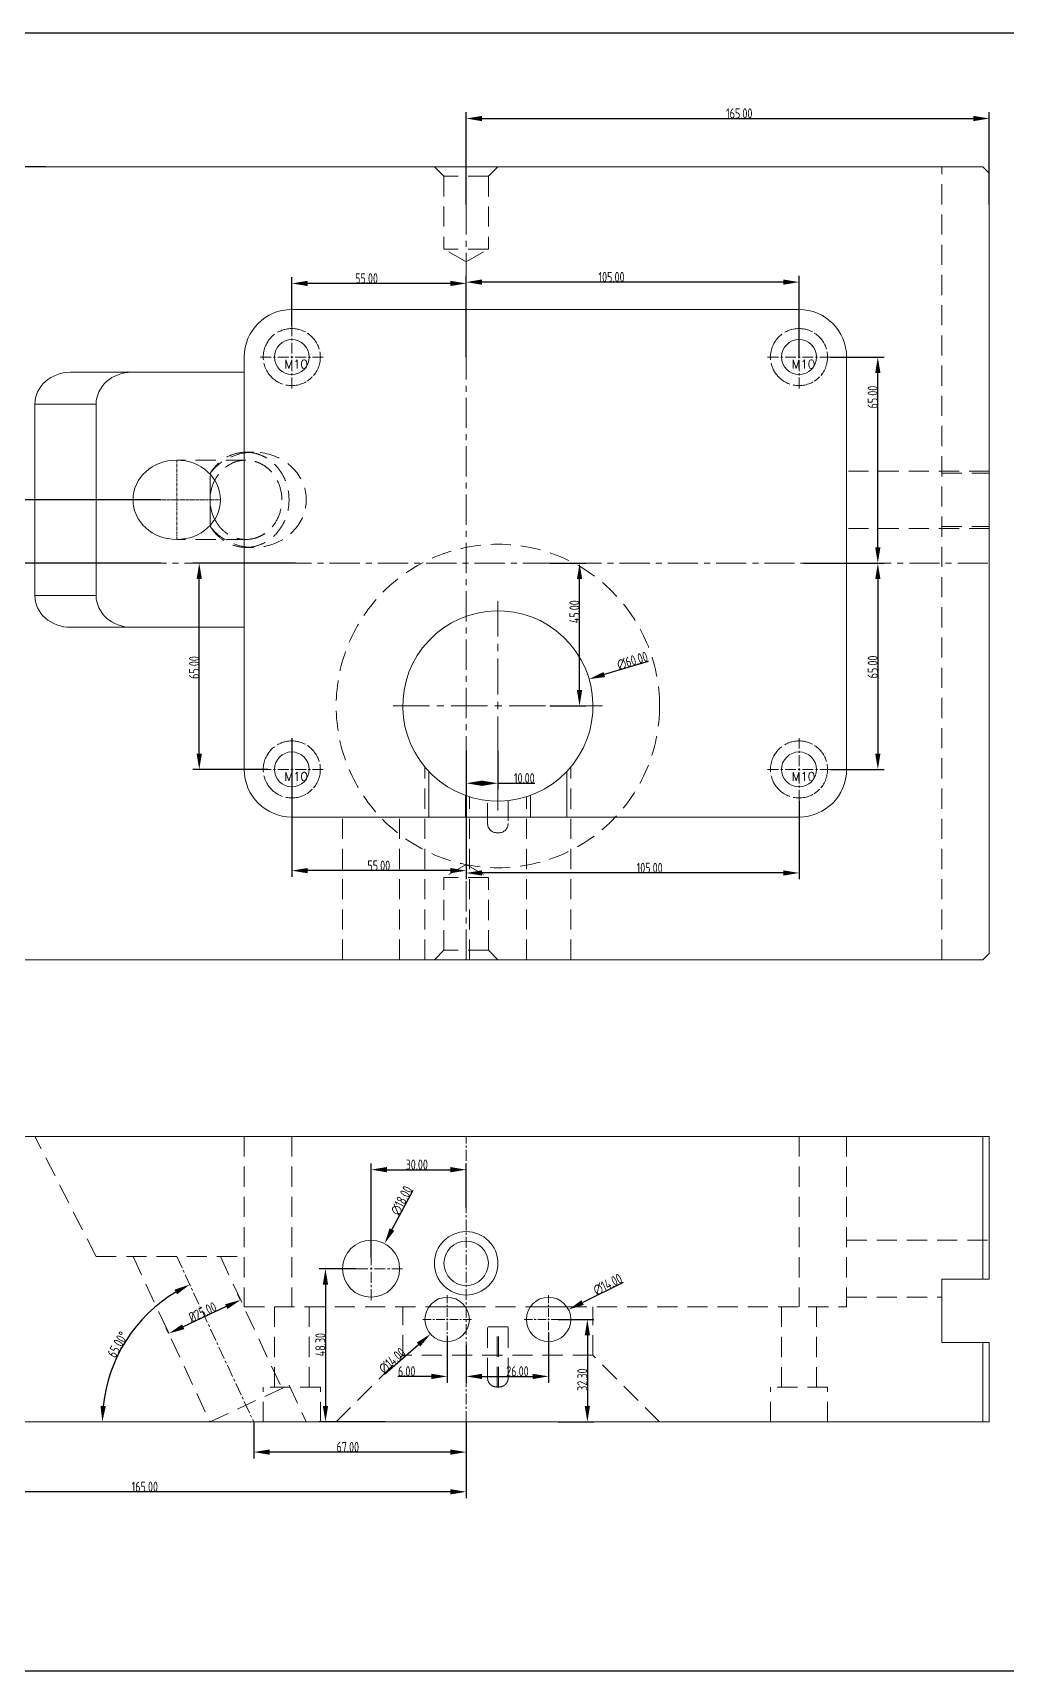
# Model space of a CAD drawing. Header units: millimetres. Extents: x 5647 to 7112, y -2229 to 2511.
# Drawn here: x 6159 to 6466, y -1515 to -998 of the extents above; entities that cross this region are included whole.
import ezdxf

# ---------------------------------------------------------------- set-up
doc = ezdxf.new("R2010")
doc.units = ezdxf.units.MM
doc.header["$PDSIZE"] = -5
doc.linetypes.add('CENTER', pattern=[0.6, 0.375, -0.075, 0.075, -0.075])
doc.linetypes.add('HIDDEN', pattern=[9.525, 6.35, -3.175])
doc.layers.get('0').update_dxf_attribs({"lineweight": 5})
doc.layers.get('Defpoints').update_dxf_attribs({"lineweight": 5})
for name, color, linetype, lineweight in [('DEFAULT_2', 8, 'HIDDEN', 18), ('screw', 33, 'Continuous', 13), ('粗实线', 7, 'Continuous', 30)]:
    doc.layers.add(name, color=color, linetype=linetype, lineweight=lineweight)
doc.styles.add('TXT', font='txt.shx', dxfattribs={"bigfont": 'gbcbig.shx'})
doc.styles.add('标注', font='isocp.shx', dxfattribs={"width": 0.8, "bigfont": 'hztxt.shx'})
doc.dimstyles.new('副本 a4', dxfattribs={"dimtxt": 3.2, "dimasz": 5, "dimexe": 2, "dimexo": 0, "dimgap": 0, "dimtad": 1, "dimzin": 0, "dimdsep": 46, "dimtxsty": '标注', "dimcen": 0, "dimdle": 3, "dimclrd": 4, "dimclre": 4, "dimclrt": 6, "dimazin": 0, "dimtfac": 1, "dimtofl": 0, "dimtmove": 0, "dimatfit": 3, "dimfxl": 0, "dimtolj": 1, "dimarcsym": 0})

# ---------------------------------------------------------------- blocks, each defined once
blk = doc.blocks.new('*D312')
at = {"layer": 'Defpoints', "color": 0}
for p in [(6224.28, -1397.62), (6201.62, -1408.19), (6201.62, -1408.19)]:
    blk.add_point(p, dxfattribs=at)
at = {"layer": '粗实线', "color": 4, "lineweight": -2}
for p, q in [((6219.75, -1399.74), (6206.15, -1406.08)), ((6224.28, -1397.62), (6223.44, -1395.81)), ((6201.62, -1408.19), (6200.78, -1406.38))]:
    blk.add_line(p, q, dxfattribs=at)
at = {"layer": '粗实线', "color": 4}
for points in [[(6219.4, -1398.98), (6220.1, -1400.49), (6224.28, -1397.62)], [(6205.8, -1405.32), (6206.51, -1406.83), (6201.62, -1408.19)]]:
    blk.add_solid(points, dxfattribs=at)
at = {"layer": '粗实线', "color": 6, "insert": (6212.28, -1401.46), "char_height": 3.2, "attachment_point": 5, "rotation": 25, "style": '标注'}
blk.add_mtext('\\A1;%%c25.00', dxfattribs=at)
blk = doc.blocks.new('*D313')
at = {"layer": 'Defpoints', "color": 0}
for p in [(6327.69, -1400.67), (6315.14, -1406.87)]:
    blk.add_point(p, dxfattribs=at)
at = {"layer": '粗实线', "color": 4, "lineweight": -2}
blk.add_line((6344.92, -1392.15), (6332.17, -1398.45), dxfattribs=at)
at = {"layer": '粗实线', "color": 4}
blk.add_solid([(6331.8, -1397.7), (6332.54, -1399.2), (6327.69, -1400.67)], dxfattribs=at)
at = {"layer": '粗实线', "color": 6, "insert": (6340.08, -1392.76), "char_height": 3.2, "attachment_point": 5, "rotation": 26.3215, "style": '标注'}
blk.add_mtext('\\A1;∅14.00', dxfattribs=at)
blk = doc.blocks.new('*D314')
at = {"layer": 'Defpoints', "color": 0}
for p in [(6294.68, -1399.16), (6284.15, -1408.39)]:
    blk.add_point(p, dxfattribs=at)
at = {"layer": '粗实线', "color": 4, "lineweight": -2}
blk.add_line((6269.7, -1421.06), (6280.39, -1411.68), dxfattribs=at)
at = {"layer": '粗实线', "color": 4}
blk.add_solid([(6279.84, -1411.06), (6280.94, -1412.31), (6284.15, -1408.39)], dxfattribs=at)
at = {"layer": '粗实线', "color": 6, "insert": (6272.11, -1416.81), "char_height": 3.2, "attachment_point": 5, "rotation": 41.2472, "style": '标注'}
blk.add_mtext('\\A1;∅14.00', dxfattribs=at)
blk = doc.blocks.new('*D315')
at = {"layer": 'Defpoints', "color": 0}
for p in [(6269.66, -1379.84), (6261.17, -1395.71)]:
    blk.add_point(p, dxfattribs=at)
at = {"layer": '粗实线', "color": 4, "lineweight": -2}
blk.add_line((6278.61, -1363.12), (6272.02, -1375.43), dxfattribs=at)
at = {"layer": '粗实线', "color": 4}
blk.add_solid([(6271.29, -1375.03), (6272.75, -1375.82), (6269.66, -1379.84)], dxfattribs=at)
at = {"layer": '粗实线', "color": 6, "insert": (6275.08, -1366.31), "char_height": 3.2, "attachment_point": 5, "rotation": 61.8541, "style": '标注'}
blk.add_mtext('\\A1;∅18.00', dxfattribs=at)
blk = doc.blocks.new('*D316')
at = {"layer": 'Defpoints', "color": 0}
for p in [(6260.82, -1387.77), (6251.03, -1436.07), (6269.86, -1436.07)]:
    blk.add_point(p, dxfattribs=at)
at = {"layer": '粗实线', "color": 4, "lineweight": -2}
for p, q in [((6260.82, -1387.77), (6249.03, -1387.77)), ((6251.03, -1392.77), (6251.03, -1431.07)), ((6269.86, -1436.07), (6249.03, -1436.07))]:
    blk.add_line(p, q, dxfattribs=at)
at = {"layer": '粗实线', "color": 4}
for points in [[(6250.2, -1392.77), (6251.87, -1392.77), (6251.03, -1387.77)], [(6250.2, -1431.07), (6251.87, -1431.07), (6251.03, -1436.07)]]:
    blk.add_solid(points, dxfattribs=at)
at = {"layer": '粗实线', "color": 6, "insert": (6249.43, -1411.72), "char_height": 3.2, "attachment_point": 5, "rotation": 90, "style": '标注'}
blk.add_mtext('\\A1;48.30', dxfattribs=at)
blk = doc.blocks.new('*D317')
at = {"layer": 'Defpoints', "color": 0}
for p in [(6295.42, -1356.56), (6295.42, -1368.54), (6265.42, -1384.25)]:
    blk.add_point(p, dxfattribs=at)
at = {"layer": '粗实线', "color": 4, "lineweight": -2}
for p, q in [((6265.42, -1384.25), (6265.42, -1354.56)), ((6270.42, -1356.56), (6290.42, -1356.56)), ((6295.42, -1368.54), (6295.42, -1354.56))]:
    blk.add_line(p, q, dxfattribs=at)
at = {"layer": '粗实线', "color": 4}
for points in [[(6270.42, -1355.72), (6270.42, -1357.39), (6265.42, -1356.56)], [(6290.42, -1355.72), (6290.42, -1357.39), (6295.42, -1356.56)]]:
    blk.add_solid(points, dxfattribs=at)
at = {"layer": '粗实线', "color": 6, "insert": (6279.83, -1354.96), "char_height": 3.2, "attachment_point": 5, "style": '标注'}
blk.add_mtext('\\A1;30.00', dxfattribs=at)
blk = doc.blocks.new('*D318')
at = {"layer": 'Defpoints', "color": 0}
for p in [(6289.42, -1409.15), (6295.42, -1411.89), (6289.42, -1421.73)]:
    blk.add_point(p, dxfattribs=at)
at = {"layer": '粗实线', "color": 4, "lineweight": -2}
for p, q in [((6289.42, -1409.15), (6289.42, -1423.73)), ((6295.42, -1411.89), (6295.42, -1423.73)), ((6284.42, -1421.73), (6273.88, -1421.73)), ((6300.42, -1421.73), (6305.42, -1421.73))]:
    blk.add_line(p, q, dxfattribs=at)
at = {"layer": '粗实线', "color": 4}
for points in [[(6284.42, -1420.9), (6284.42, -1422.57), (6289.42, -1421.73)], [(6300.42, -1420.9), (6300.42, -1422.57), (6295.42, -1421.73)]]:
    blk.add_solid(points, dxfattribs=at)
at = {"layer": '粗实线', "color": 6, "insert": (6276.65, -1420.13), "char_height": 3.2, "attachment_point": 5, "style": '标注'}
blk.add_mtext('\\A1;6.00', dxfattribs=at)
blk = doc.blocks.new('*D319')
at = {"layer": 'Defpoints', "color": 0}
for p in [(6321.42, -1407.88), (6295.42, -1411.89), (6321.42, -1421.73)]:
    blk.add_point(p, dxfattribs=at)
at = {"layer": '粗实线', "color": 4, "lineweight": -2}
for p, q in [((6321.42, -1407.88), (6321.42, -1423.73)), ((6295.42, -1411.89), (6295.42, -1423.73)), ((6300.42, -1421.73), (6316.42, -1421.73))]:
    blk.add_line(p, q, dxfattribs=at)
at = {"layer": '粗实线', "color": 4}
for points in [[(6300.42, -1420.9), (6300.42, -1422.57), (6295.42, -1421.73)], [(6316.42, -1420.9), (6316.42, -1422.57), (6321.42, -1421.73)]]:
    blk.add_solid(points, dxfattribs=at)
at = {"layer": '粗实线', "color": 6, "insert": (6311.59, -1420.13), "char_height": 3.2, "attachment_point": 5, "style": '标注'}
blk.add_mtext('\\A1;26.00', dxfattribs=at)
blk = doc.blocks.new('*D320')
at = {"layer": 'Defpoints', "color": 0}
for p in [(6324.45, -1403.77), (6324.45, -1436.07), (6333.65, -1436.07)]:
    blk.add_point(p, dxfattribs=at)
at = {"layer": '粗实线', "color": 4, "lineweight": -2}
for p, q in [((6324.45, -1403.77), (6335.65, -1403.77)), ((6333.65, -1408.77), (6333.65, -1431.07)), ((6324.45, -1436.07), (6335.65, -1436.07))]:
    blk.add_line(p, q, dxfattribs=at)
at = {"layer": '粗实线', "color": 4}
for points in [[(6332.82, -1408.77), (6334.48, -1408.77), (6333.65, -1403.77)], [(6332.82, -1431.07), (6334.48, -1431.07), (6333.65, -1436.07)]]:
    blk.add_solid(points, dxfattribs=at)
at = {"layer": '粗实线', "color": 6, "insert": (6332.05, -1422.76), "char_height": 3.2, "attachment_point": 5, "rotation": 90, "style": '标注'}
blk.add_mtext('\\A1;32.30', dxfattribs=at)
blk = doc.blocks.new('*D321')
at = {"layer": 'Defpoints', "color": 0}
for p in [(6228.42, -1436.07), (6295.42, -1436.07), (6228.42, -1445.59)]:
    blk.add_point(p, dxfattribs=at)
at = {"layer": '粗实线', "color": 4, "lineweight": -2}
for p, q in [((6228.42, -1436.07), (6228.42, -1447.59)), ((6295.42, -1436.07), (6295.42, -1447.59)), ((6290.42, -1445.59), (6233.42, -1445.59))]:
    blk.add_line(p, q, dxfattribs=at)
at = {"layer": '粗实线', "color": 4}
for points in [[(6233.42, -1444.76), (6233.42, -1446.42), (6228.42, -1445.59)], [(6290.42, -1444.76), (6290.42, -1446.42), (6295.42, -1445.59)]]:
    blk.add_solid(points, dxfattribs=at)
at = {"layer": '粗实线', "color": 6, "insert": (6258.08, -1443.99), "char_height": 3.2, "attachment_point": 5, "style": '标注'}
blk.add_mtext('\\A1;67.00', dxfattribs=at)
blk = doc.blocks.new('*D322')
at = {"layer": 'Defpoints', "color": 0}
for p in [(6130.42, -1432.18), (6295.42, -1436.07), (6130.42, -1458.12)]:
    blk.add_point(p, dxfattribs=at)
at = {"layer": '粗实线', "color": 4, "lineweight": -2}
for p, q in [((6130.42, -1432.18), (6130.42, -1460.12)), ((6295.42, -1436.07), (6295.42, -1460.12)), ((6290.42, -1458.12), (6135.42, -1458.12))]:
    blk.add_line(p, q, dxfattribs=at)
at = {"layer": '粗实线', "color": 4}
for points in [[(6135.42, -1457.28), (6135.42, -1458.95), (6130.42, -1458.12)], [(6290.42, -1457.28), (6290.42, -1458.95), (6295.42, -1458.12)]]:
    blk.add_solid(points, dxfattribs=at)
at = {"layer": '粗实线', "color": 6, "insert": (6194.04, -1456.52), "char_height": 3.2, "attachment_point": 5, "style": '标注'}
blk.add_mtext('\\A1;165.00', dxfattribs=at)
blk = doc.blocks.new('*D323')
at = {"layer": 'Defpoints', "color": 0}
for p in [(6204.12, -1383.97), (6193.67, -1403.29), (6130.42, -1436.07), (6228.42, -1436.07), (6460.42, -1436.07)]:
    blk.add_point(p, dxfattribs=at)
at = {"layer": '粗实线', "color": 4, "lineweight": -2}
blk.add_arc((6228.42, -1436.07), 47.76, 121.0006, 173.9994, dxfattribs=at)
at = {"layer": '粗实线', "color": 4}
for points in [[(6203.42, -1394.39), (6204.21, -1395.87), (6208.23, -1392.78)], [(6181.75, -1431.12), (6180.08, -1431.03), (6180.65, -1436.07)]]:
    blk.add_solid(points, dxfattribs=at)
at = {"layer": '粗实线', "color": 6, "insert": (6185.49, -1411.69), "char_height": 3.2, "attachment_point": 5, "rotation": 60.4061, "style": '标注'}
blk.add_mtext('\\A1;65.00°', dxfattribs=at)
blk = doc.blocks.new('screw_m10_i')
at = {"layer": 'screw', "color": 1, "linetype": 'CENTER', "ltscale": 9.144}
for p, q in [((0, -9.9), (0, 9.9)), ((-9.9, 0), (9.9, 0))]:
    blk.add_line(p, q, dxfattribs=at)
at = {"layer": 'screw', "color": 8, "linetype": 'HIDDEN', "ltscale": 0.36}
blk.add_circle((0, 0), 9, dxfattribs=at)
at = {"layer": 'screw', "color": 33}
blk.add_circle((0, 0), 5.5, dxfattribs=at)
at = {"layer": 'screw', "color": 6, "style": 'TXT'}
blk.add_text('M10', height=2.7, dxfattribs=at).set_placement((-2.34, -3.6))
blk = doc.blocks.new('*D325')
at = {"layer": 'Defpoints', "color": 0}
for p in [(6199.15, -1145.37), (6152.18, -1165.37), (6199.15, -1165.37)]:
    blk.add_point(p, dxfattribs=at)
at = {"layer": '粗实线', "color": 4, "lineweight": -2}
for p, q in [((6199.15, -1145.37), (6150.18, -1145.37)), ((6152.18, -1150.37), (6152.18, -1160.37)), ((6199.15, -1165.37), (6150.18, -1165.37))]:
    blk.add_line(p, q, dxfattribs=at)
at = {"layer": '粗实线', "color": 4}
for points in [[(6151.35, -1150.37), (6153.01, -1150.37), (6152.18, -1145.37)], [(6151.35, -1160.37), (6153.01, -1160.37), (6152.18, -1165.37)]]:
    blk.add_solid(points, dxfattribs=at)
at = {"layer": '粗实线', "color": 6, "insert": (6150.58, -1154.07), "char_height": 3.2, "attachment_point": 5, "rotation": 90, "style": '标注'}
blk.add_mtext('\\A1;20.00', dxfattribs=at)
blk = doc.blocks.new('*D326')
at = {"layer": 'Defpoints', "color": 0}
for p in [(6162.88, -1040.37), (6106.88, -1165.37), (6130.42, -1165.37)]:
    blk.add_point(p, dxfattribs=at)
at = {"layer": '粗实线', "color": 4, "lineweight": -2}
for p, q in [((6162.88, -1040.37), (6104.88, -1040.37)), ((6106.88, -1045.37), (6106.88, -1160.37)), ((6130.42, -1165.37), (6104.88, -1165.37))]:
    blk.add_line(p, q, dxfattribs=at)
at = {"layer": '粗实线', "color": 4}
for points in [[(6106.05, -1045.37), (6107.72, -1045.37), (6106.88, -1040.37)], [(6106.05, -1160.37), (6107.72, -1160.37), (6106.88, -1165.37)]]:
    blk.add_solid(points, dxfattribs=at)
at = {"layer": '粗实线', "color": 6, "insert": (6105.28, -1124.75), "char_height": 3.2, "attachment_point": 5, "rotation": 90, "style": '标注'}
blk.add_mtext('\\A1;125.00', dxfattribs=at)
blk = doc.blocks.new('*D327')
at = {"layer": 'Defpoints', "color": 0}
for p in [(6460.42, -1025.16), (6295.42, -1052.25), (6460.42, -1052.25)]:
    blk.add_point(p, dxfattribs=at)
at = {"layer": '粗实线', "color": 4, "lineweight": -2}
for p, q in [((6295.42, -1052.25), (6295.42, -1023.16)), ((6300.42, -1025.16), (6455.42, -1025.16)), ((6460.42, -1052.25), (6460.42, -1023.16))]:
    blk.add_line(p, q, dxfattribs=at)
at = {"layer": '粗实线', "color": 4}
for points in [[(6300.42, -1024.33), (6300.42, -1026), (6295.42, -1025.16)], [(6455.42, -1024.33), (6455.42, -1026), (6460.42, -1025.16)]]:
    blk.add_solid(points, dxfattribs=at)
at = {"layer": '粗实线', "color": 6, "insert": (6381.55, -1023.56), "char_height": 3.2, "attachment_point": 5, "style": '标注'}
blk.add_mtext('\\A1;165.00', dxfattribs=at)
blk = doc.blocks.new('*D328')
at = {"layer": 'Defpoints', "color": 0}
for p in [(6295.42, -1076.74), (6295.42, -1100.37), (6400.42, -1100.37)]:
    blk.add_point(p, dxfattribs=at)
at = {"layer": '粗实线', "color": 4, "lineweight": -2}
for p, q in [((6295.42, -1100.37), (6295.42, -1074.74)), ((6395.42, -1076.74), (6300.42, -1076.74)), ((6400.42, -1100.37), (6400.42, -1074.74))]:
    blk.add_line(p, q, dxfattribs=at)
at = {"layer": '粗实线', "color": 4}
for points in [[(6300.42, -1075.9), (6300.42, -1077.57), (6295.42, -1076.74)], [(6395.42, -1075.9), (6395.42, -1077.57), (6400.42, -1076.74)]]:
    blk.add_solid(points, dxfattribs=at)
at = {"layer": '粗实线', "color": 6, "insert": (6341.26, -1075.14), "char_height": 3.2, "attachment_point": 5, "style": '标注'}
blk.add_mtext('\\A1;105.00', dxfattribs=at)
blk = doc.blocks.new('*D329')
at = {"layer": 'Defpoints', "color": 0}
for p in [(6240.42, -1077.15), (6240.42, -1090.47), (6295.42, -1100.37)]:
    blk.add_point(p, dxfattribs=at)
at = {"layer": '粗实线', "color": 4, "lineweight": -2}
for p, q in [((6240.42, -1090.47), (6240.42, -1075.15)), ((6290.42, -1077.15), (6245.42, -1077.15)), ((6295.42, -1100.37), (6295.42, -1075.15))]:
    blk.add_line(p, q, dxfattribs=at)
at = {"layer": '粗实线', "color": 4}
for points in [[(6245.42, -1076.31), (6245.42, -1077.98), (6240.42, -1077.15)], [(6290.42, -1076.31), (6290.42, -1077.98), (6295.42, -1077.15)]]:
    blk.add_solid(points, dxfattribs=at)
at = {"layer": '粗实线', "color": 6, "insert": (6264, -1075.55), "char_height": 3.2, "attachment_point": 5, "style": '标注'}
blk.add_mtext('\\A1;55.00', dxfattribs=at)
blk = doc.blocks.new('*D330')
at = {"layer": 'Defpoints', "color": 0}
for p in [(6410.32, -1100.37), (6425.26, -1100.37), (6401.9, -1165.37)]:
    blk.add_point(p, dxfattribs=at)
at = {"layer": '粗实线', "color": 4, "lineweight": -2}
for p, q in [((6410.32, -1100.37), (6427.26, -1100.37)), ((6425.26, -1160.37), (6425.26, -1105.37)), ((6401.9, -1165.37), (6427.26, -1165.37))]:
    blk.add_line(p, q, dxfattribs=at)
at = {"layer": '粗实线', "color": 4}
for points in [[(6424.43, -1105.37), (6426.09, -1105.37), (6425.26, -1100.37)], [(6424.43, -1160.37), (6426.09, -1160.37), (6425.26, -1165.37)]]:
    blk.add_solid(points, dxfattribs=at)
at = {"layer": '粗实线', "color": 6, "insert": (6423.66, -1112.99), "char_height": 3.2, "attachment_point": 5, "rotation": 90, "style": '标注'}
blk.add_mtext('\\A1;65.00', dxfattribs=at)
blk = doc.blocks.new('*D331')
at = {"layer": 'Defpoints', "color": 0}
for p in [(6401.9, -1165.37), (6410.32, -1230.37), (6425.27, -1230.37)]:
    blk.add_point(p, dxfattribs=at)
at = {"layer": '粗实线', "color": 4, "lineweight": -2}
for p, q in [((6401.9, -1165.37), (6427.27, -1165.37)), ((6425.27, -1170.37), (6425.27, -1225.37)), ((6410.32, -1230.37), (6427.27, -1230.37))]:
    blk.add_line(p, q, dxfattribs=at)
at = {"layer": '粗实线', "color": 4}
for points in [[(6424.44, -1170.37), (6426.1, -1170.37), (6425.27, -1165.37)], [(6424.44, -1225.37), (6426.1, -1225.37), (6425.27, -1230.37)]]:
    blk.add_solid(points, dxfattribs=at)
at = {"layer": '粗实线', "color": 6, "insert": (6423.67, -1198.06), "char_height": 3.2, "attachment_point": 5, "rotation": 90, "style": '标注'}
blk.add_mtext('\\A1;65.00', dxfattribs=at)
blk = doc.blocks.new('*D332')
at = {"layer": 'Defpoints', "color": 0}
for p in [(6334.19, -1201.88), (6276.64, -1218.86)]:
    blk.add_point(p, dxfattribs=at)
at = {"layer": '粗实线', "color": 4, "lineweight": -2}
blk.add_line((6352.87, -1196.36), (6338.98, -1200.46), dxfattribs=at)
at = {"layer": '粗实线', "color": 4}
blk.add_solid([(6338.75, -1199.66), (6339.22, -1201.26), (6334.19, -1201.88)], dxfattribs=at)
at = {"layer": '粗实线', "color": 6, "insert": (6347.87, -1196.17), "char_height": 3.2, "attachment_point": 5, "rotation": 16.4447, "style": '标注'}
blk.add_mtext('\\A1;∅60.00', dxfattribs=at)
blk = doc.blocks.new('*D333')
at = {"layer": 'Defpoints', "color": 0}
for p in [(6321.76, -1165.37), (6331.18, -1165.37), (6321.76, -1210.37)]:
    blk.add_point(p, dxfattribs=at)
at = {"layer": '粗实线', "color": 4, "lineweight": -2}
for p, q in [((6321.76, -1165.37), (6333.18, -1165.37)), ((6331.18, -1205.37), (6331.18, -1170.37)), ((6321.76, -1210.37), (6333.18, -1210.37))]:
    blk.add_line(p, q, dxfattribs=at)
at = {"layer": '粗实线', "color": 4}
for points in [[(6330.35, -1170.37), (6332.02, -1170.37), (6331.18, -1165.37)], [(6330.35, -1205.37), (6332.02, -1205.37), (6331.18, -1210.37)]]:
    blk.add_solid(points, dxfattribs=at)
at = {"layer": '粗实线', "color": 6, "insert": (6329.58, -1180.65), "char_height": 3.2, "attachment_point": 5, "rotation": 90, "style": '标注'}
blk.add_mtext('\\A1;45.00', dxfattribs=at)
blk = doc.blocks.new('*D334')
at = {"layer": 'Defpoints', "color": 0}
for p in [(6295.42, -1224.5), (6305.42, -1224.5), (6295.42, -1234.73)]:
    blk.add_point(p, dxfattribs=at)
at = {"layer": '粗实线', "color": 4, "lineweight": -2}
for p, q in [((6295.42, -1224.5), (6295.42, -1236.73)), ((6305.42, -1224.5), (6305.42, -1236.73)), ((6305.42, -1234.73), (6317.07, -1234.73))]:
    blk.add_line(p, q, dxfattribs=at)
at = {"layer": '粗实线', "color": 4}
for points in [[(6300.42, -1233.9), (6300.42, -1235.57), (6295.42, -1234.73)], [(6300.42, -1233.9), (6300.42, -1235.57), (6305.42, -1234.73)]]:
    blk.add_solid(points, dxfattribs=at)
at = {"layer": '粗实线', "color": 6, "insert": (6313.75, -1233.13), "char_height": 3.2, "attachment_point": 5, "style": '标注'}
blk.add_mtext('\\A1;10.00', dxfattribs=at)
blk = doc.blocks.new('*D335')
at = {"layer": 'Defpoints', "color": 0}
for p in [(6295.42, -1224.5), (6400.42, -1240.27), (6295.42, -1263.01)]:
    blk.add_point(p, dxfattribs=at)
at = {"layer": '粗实线', "color": 4, "lineweight": -2}
for p, q in [((6295.42, -1224.5), (6295.42, -1265.01)), ((6400.42, -1240.27), (6400.42, -1265.01)), ((6395.42, -1263.01), (6300.42, -1263.01))]:
    blk.add_line(p, q, dxfattribs=at)
at = {"layer": '粗实线', "color": 4}
for points in [[(6300.42, -1262.18), (6300.42, -1263.85), (6295.42, -1263.01)], [(6395.42, -1262.18), (6395.42, -1263.85), (6400.42, -1263.01)]]:
    blk.add_solid(points, dxfattribs=at)
at = {"layer": '粗实线', "color": 6, "insert": (6353.28, -1261.41), "char_height": 3.2, "attachment_point": 5, "style": '标注'}
blk.add_mtext('\\A1;105.00', dxfattribs=at)
blk = doc.blocks.new('*D336')
at = {"layer": 'Defpoints', "color": 0}
for p in [(6240.42, -1220.47), (6295.42, -1224.5), (6240.42, -1262.28)]:
    blk.add_point(p, dxfattribs=at)
at = {"layer": '粗实线', "color": 4, "lineweight": -2}
for p, q in [((6240.42, -1220.47), (6240.42, -1264.28)), ((6295.42, -1224.5), (6295.42, -1264.28)), ((6290.42, -1262.28), (6245.42, -1262.28))]:
    blk.add_line(p, q, dxfattribs=at)
at = {"layer": '粗实线', "color": 4}
for points in [[(6245.42, -1261.44), (6245.42, -1263.11), (6240.42, -1262.28)], [(6290.42, -1261.44), (6290.42, -1263.11), (6295.42, -1262.28)]]:
    blk.add_solid(points, dxfattribs=at)
at = {"layer": '粗实线', "color": 6, "insert": (6267.86, -1260.68), "char_height": 3.2, "attachment_point": 5, "style": '标注'}
blk.add_mtext('\\A1;55.00', dxfattribs=at)
blk = doc.blocks.new('*D337')
at = {"layer": 'Defpoints', "color": 0}
for p in [(6211.22, -1165.37), (6241.58, -1165.37), (6232.83, -1230.37)]:
    blk.add_point(p, dxfattribs=at)
at = {"layer": '粗实线', "color": 4, "lineweight": -2}
for p, q in [((6241.58, -1165.37), (6209.22, -1165.37)), ((6211.22, -1225.37), (6211.22, -1170.37)), ((6232.83, -1230.37), (6209.22, -1230.37))]:
    blk.add_line(p, q, dxfattribs=at)
at = {"layer": '粗实线', "color": 4}
for points in [[(6210.39, -1170.37), (6212.06, -1170.37), (6211.22, -1165.37)], [(6210.39, -1225.37), (6212.06, -1225.37), (6211.22, -1230.37)]]:
    blk.add_solid(points, dxfattribs=at)
at = {"layer": '粗实线', "color": 6, "insert": (6209.62, -1198.25), "char_height": 3.2, "attachment_point": 5, "rotation": 90, "style": '标注'}
blk.add_mtext('\\A1;65.00', dxfattribs=at)

msp = doc.modelspace()

# ---------------------------------------------------------------- linework, layer by layer
at = {"color": 7, "linetype": 'Continuous'}
for p, q in [((6132.41606, -1040.37002), (6458.41606, -1040.37002)), ((6458.41606, -1040.37002), (6460.41606, -1042.37002)), ((6460.41606, -1042.37002), (6460.41606, -1288.37002)), ((6400.41606, -1085.37002), (6240.41606, -1085.37002)), ((6225.41606, -1105.17002), (6170.61621, -1105.17002)), ((6225.41606, -1100.37002), (6225.41606, -1230.37002)), ((6415.41606, -1230.37002), (6415.41606, -1100.37002)), ((6159.39295, -1115.17002), (6159.39295, -1175.57002)), ((6178.70396, -1115.17002), (6159.39295, -1115.17002)), ((6178.70396, -1175.57002), (6178.70396, -1115.17002)), ((6159.39295, -1175.57002), (6178.70396, -1175.57002)), ((6225.41606, -1185.57002), (6170.61621, -1185.57002)), ((6283.6715, -1231.03821), (6283.6715, -1245.37002)), ((6327.16062, -1231.03821), (6327.16062, -1245.37002)), ((6295.16062, -1238.56268), (6295.16062, -1245.37002)), ((6315.6715, -1238.56268), (6315.6715, -1245.37002)), ((6240.41606, -1245.37002), (6400.41606, -1245.37002)), ((6150.41606, -1290.37002), (6458.41606, -1290.37002)), ((6460.41606, -1288.37002), (6458.41606, -1290.37002)), ((6130.41606, -1346.07077), (6460.41606, -1346.07077)), ((6458.41606, -1346.07077), (6458.41606, -1391.07077)), ((6460.41606, -1346.07077), (6460.41606, -1391.07077)), ((6460.41606, -1391.07077), (6445.41606, -1391.07077)), ((6445.41606, -1391.07077), (6445.41606, -1411.07077)), ((6283.71403, -1399.77077), (6295.11809, -1399.77077)), ((6315.71403, -1399.77077), (6327.11809, -1399.77077)), ((6460.41606, -1411.07077), (6445.41606, -1411.07077)), ((6458.41606, -1411.07077), (6458.41606, -1436.07077)), ((6460.41606, -1411.07077), (6460.41606, -1436.07077)), ((6130.41606, -1436.07077), (6460.41606, -1436.07077))]:
    msp.add_line(p, q, dxfattribs=at)
at = {"color": 1, "linetype": 'CENTER', "ltscale": 25.4}
for p, q in [((6295.41606, -1290.37002), (6295.41606, -1040.37002)), ((6130.41606, -1165.37002), (6460.41606, -1165.37002))]:
    msp.add_line(p, q, dxfattribs=at)
at = {"color": 1, "linetype": 'CENTER', "ltscale": 2.54}
for p, q in [((6204.12143, -1157.87002), (6204.12143, -1132.87002)), ((6190.32921, -1145.37002), (6217.91365, -1145.37002))]:
    msp.add_line(p, q, dxfattribs=at)
at = {"color": 1, "linetype": 'CENTER', "ltscale": 30.48}
for p, q in [((6305.41606, -1243.37002), (6305.41606, -1177.37002)), ((6272.41606, -1210.37002), (6338.41606, -1210.37002))]:
    msp.add_line(p, q, dxfattribs=at)
at = {"color": 1, "linetype": 'CENTER', "ltscale": 9.144}
for p, q in [((6295.41606, -1436.07077), (6295.41606, -1346.07077)), ((6265.41606, -1397.67077), (6265.41606, -1377.87077)), ((6255.51606, -1387.77077), (6275.31606, -1387.77077))]:
    msp.add_line(p, q, dxfattribs=at)
at = {"color": 1, "linetype": 'CENTER', "ltscale": 7.112}
for p, q in [((6289.41606, -1411.47077), (6289.41606, -1396.07077)), ((6321.41606, -1411.47077), (6321.41606, -1396.07077)), ((6281.71606, -1403.77077), (6297.11606, -1403.77077)), ((6313.71606, -1403.77077), (6329.11606, -1403.77077))]:
    msp.add_line(p, q, dxfattribs=at)
at = {"color": 7, "linetype": 'Continuous'}
for centre, radius in [((6240.41606, -1100.37002), 5.5), ((6400.41606, -1100.37002), 5.5), ((6240.41606, -1230.37002), 5.5), ((6400.41606, -1230.37002), 5.5), ((6265.41606, -1387.77077), 9), ((6295.41606, -1386.07077), 10), ((6295.41606, -1386.07077), 7), ((6289.41606, -1403.77077), 7), ((6321.41606, -1403.77077), 7)]:
    msp.add_circle(centre, radius, dxfattribs=at)
for centre, radius, start, end in [((6240.41606, -1100.37002), 15, 90, 180), ((6400.41606, -1100.37002), 15, 0, 90), ((6305.41606, -1210.37002), 30, 316.4537725, 316.332274), ((6240.41606, -1230.37002), 15, 180, 270), ((6400.41606, -1230.37002), 15, 270, 0)]:
    msp.add_arc(centre, radius, start, end, dxfattribs=at)
for centre, major_axis, start_param, end_param in [((6170.61621, -1115.17002), (11.22326, 0), 1.570796327, 3.141592654), ((6189.92722, -1115.17002), (11.22326, 0), 1.570796327, 3.141592654), ((6170.61621, -1175.57002), (11.22326, 0), -3.141592654, -1.570796327), ((6189.92722, -1175.57002), (-11.22326, 0), 0, 1.570796327)]:
    msp.add_ellipse(centre, major_axis=major_axis, ratio=0.891006524, start_param=start_param, end_param=end_param, dxfattribs=at)
msp.add_ellipse((6204.12143, -1145.37002), major_axis=(13.79222, 0), ratio=0.906307787, dxfattribs=at)
for points, knots in [([(6216.06546, -1139.26795), (6215.59224, -1140.20111), (6214.86685, -1142.20037), (6214.62383, -1144.31191), (6214.62383, -1145.37002)], [0, 0, 0, 0, 0.497193405, 1, 1, 1, 1]), ([(6214.62383, -1145.37002), (6214.62383, -1146.42814), (6214.86685, -1148.5397), (6215.59226, -1150.53897), (6216.06548, -1151.47214)], [0, 0, 0, 0, 0.502806639, 1, 1, 1, 1])]:
    msp.add_open_spline(points, degree=3, knots=knots, dxfattribs=at)
at = {"layer": 'DEFAULT_2', "color": 8, "linetype": 'HIDDEN'}
for p, q in [((6285.41606, -1040.37002), (6288.41606, -1043.37002)), ((6288.41606, -1043.37002), (6288.41606, -1066.32857)), ((6302.41606, -1043.37002), (6288.41606, -1043.37002)), ((6305.41606, -1040.37002), (6302.41606, -1043.37002)), ((6302.41606, -1043.37002), (6302.41606, -1066.32857)), ((6445.41606, -1290.37002), (6445.41606, -1040.37002)), ((6302.41606, -1066.32857), (6288.41606, -1066.32857)), ((6295.41606, -1070.37002), (6288.41606, -1066.32857)), ((6295.41606, -1070.37002), (6302.41606, -1066.32857)), ((6225.95268, -1130.37002), (6228.41606, -1130.37002)), ((6225.95268, -1132.87002), (6204.12143, -1132.87002)), ((6460.41606, -1136.37002), (6415.41606, -1136.37002)), ((6214.62383, -1153.66158), (6214.62383, -1137.07846)), ((6445.41606, -1136.99685), (6460.41606, -1136.99685)), ((6460.41606, -1154.37002), (6415.41606, -1154.37002)), ((6445.41606, -1153.74319), (6460.41606, -1153.74319)), ((6225.95268, -1157.87002), (6204.12143, -1157.87002)), ((6225.95268, -1160.37002), (6228.41606, -1160.37002)), ((6282.41606, -1290.37002), (6282.41606, -1229.63138)), ((6328.41606, -1290.37002), (6328.41606, -1229.63138)), ((6296.41606, -1290.37002), (6296.41606, -1238.9882)), ((6314.41606, -1290.37002), (6314.41606, -1238.9882)), ((6302.16606, -1247.37002), (6302.16606, -1240.19346)), ((6308.66606, -1240.19346), (6308.66606, -1247.37002)), ((6256.41606, -1290.37002), (6256.41606, -1245.37002)), ((6274.41606, -1290.37002), (6274.41606, -1245.37002)), ((6305.66606, -1250.37002), (6305.16606, -1250.37002)), ((6295.41606, -1260.37002), (6288.41606, -1264.41147)), ((6295.41606, -1260.37002), (6302.41606, -1264.41147)), ((6302.41606, -1264.41147), (6288.41606, -1264.41147)), ((6288.41606, -1287.37002), (6288.41606, -1264.41147)), ((6302.41606, -1287.37002), (6302.41606, -1264.41147)), ((6285.41606, -1290.37002), (6288.41606, -1287.37002)), ((6302.41606, -1287.37002), (6288.41606, -1287.37002)), ((6305.41606, -1290.37002), (6302.41606, -1287.37002)), ((6178.70396, -1383.97077), (6159.39295, -1346.07077)), ((6225.41606, -1346.07077), (6225.41606, -1399.77077)), ((6240.41606, -1346.07077), (6240.41606, -1399.77077)), ((6400.41606, -1346.07077), (6400.41606, -1399.77077)), ((6415.41606, -1346.07077), (6415.41606, -1399.77077)), ((6415.41606, -1378.77077), (6460.41606, -1378.77077)), ((6178.70396, -1383.97077), (6225.41606, -1383.97077)), ((6190.32921, -1383.97077), (6214.62383, -1436.07077)), ((6217.91365, -1383.97077), (6237.28153, -1425.50531)), ((6225.41606, -1399.77077), (6283.71403, -1399.77077)), ((6234.91606, -1399.77077), (6234.91606, -1425.07077)), ((6245.91606, -1399.77077), (6245.91606, -1425.07077)), ((6275.41606, -1415.07077), (6275.41606, -1399.77077)), ((6295.11809, -1399.77077), (6315.71403, -1399.77077)), ((6327.11809, -1399.77077), (6415.41606, -1399.77077)), ((6335.41606, -1415.07077), (6335.41606, -1399.77077)), ((6394.91606, -1399.77077), (6394.91606, -1425.07077)), ((6405.91606, -1399.77077), (6405.91606, -1425.07077)), ((6415.41606, -1396.77077), (6445.41606, -1396.77077)), ((6308.66606, -1406.07077), (6302.16606, -1406.07077)), ((6302.16606, -1422.21323), (6302.16606, -1406.07077)), ((6305.16606, -1425.07155), (6305.16606, -1406.07077)), ((6305.66606, -1425.07155), (6305.66606, -1406.07077)), ((6308.66606, -1422.21323), (6308.66606, -1406.07077)), ((6254.41606, -1436.07077), (6275.41606, -1415.07077)), ((6335.41606, -1415.07077), (6275.41606, -1415.07077)), ((6356.41606, -1436.07077), (6335.41606, -1415.07077)), ((6214.62383, -1436.07077), (6239.5473, -1424.44877)), ((6249.41606, -1425.07077), (6231.41606, -1425.07077)), ((6231.41606, -1436.07077), (6231.41606, -1425.07077)), ((6239.5473, -1424.44877), (6244.96673, -1436.07077)), ((6249.41606, -1436.07077), (6249.41606, -1425.07077)), ((6409.41606, -1425.07077), (6391.41606, -1425.07077)), ((6391.41606, -1436.07077), (6391.41606, -1425.07077)), ((6409.41606, -1436.07077), (6409.41606, -1425.07077))]:
    msp.add_line(p, q, dxfattribs=at)
at = {"layer": 'DEFAULT_2', "color": 1, "linetype": 'CENTER', "ltscale": 10.496732}
msp.add_line((6204.12143, -1383.97077), (6228.41606, -1436.07077), dxfattribs=at)
at = {"layer": 'DEFAULT_2', "color": 8, "linetype": 'HIDDEN'}
for centre, radius in [((6240.41606, -1100.37002), 9), ((6400.41606, -1100.37002), 9), ((6305.41606, -1210.37002), 51), ((6240.41606, -1230.37002), 9), ((6400.41606, -1230.37002), 9)]:
    msp.add_circle(centre, radius, dxfattribs=at)
for centre, radius, start, end in [((6225.95271, -1143.16335), 10.29321, 90.0001504, 92.9938775), ((6225.95271, -1147.5767), 10.29321, 267.0061225, 269.9998496), ((6305.16606, -1247.37002), 3, 180, 270), ((6305.66606, -1247.37002), 3, 270, 0), ((6305.41606, -1465.07272), 40.00195, 89.6419165, 90.3580835)]:
    msp.add_arc(centre, radius, start, end, dxfattribs=at)
msp.add_ellipse((6228.41606, -1145.37002), major_axis=(-16.55067, 0), ratio=0.906307787, start_param=6.868870851, end_param=11.980685071, dxfattribs=at)
for points, knots in [([(6225.95268, -1130.37009), (6224.83767, -1130.36996), (6222.58223, -1130.67944), (6219.42692, -1132.03756), (6216.67482, -1134.19809), (6215.23229, -1136.06635), (6214.62383, -1137.07846)], [0, 0, 0, 0, 0.243579113, 0.490188018, 0.742023182, 1, 1, 1, 1]), ([(6225.95268, -1160.36995), (6226.84194, -1160.36985), (6228.63359, -1160.17481), (6231.2068, -1159.3095), (6233.57495, -1157.90721), (6235.64567, -1156.02477), (6237.34165, -1153.73546), (6239.02396, -1150.25245), (6239.89759, -1145.37002), (6239.02396, -1140.4876), (6237.34165, -1137.00458), (6235.64567, -1134.71528), (6233.57495, -1132.83283), (6231.2068, -1131.43054), (6228.63359, -1130.56523), (6226.84194, -1130.37019), (6225.95268, -1130.37009)], [0, 0, 0, 0, 0.059516879, 0.119514059, 0.180388402, 0.242389871, 0.30558874, 0.369874287, 0.5, 0.630125713, 0.69441126, 0.757610129, 0.819611598, 0.880485941, 0.940483121, 1, 1, 1, 1]), ([(6225.4151, -1132.88418), (6224.4592, -1132.93418), (6222.53696, -1133.30941), (6219.8985, -1134.64596), (6217.65474, -1136.66332), (6216.52633, -1138.35914), (6216.06546, -1139.26795)], [0, 0, 0, 0, 0.24280451, 0.489301731, 0.741525695, 1, 1, 1, 1]), ([(6237.28153, -1145.37002), (6237.28153, -1143.74973), (6236.7123, -1140.52055), (6234.62031, -1137.02648), (6232.30473, -1134.92263), (6230.33107, -1133.7537), (6228.18675, -1133.03285), (6226.69373, -1132.87013), (6225.95268, -1132.87013)], [0, 0, 0, 0, 0.260558516, 0.51467392, 0.638817041, 0.760703632, 0.880832895, 1, 1, 1, 1]), ([(6225.95268, -1157.86991), (6226.69373, -1157.86991), (6228.18675, -1157.70719), (6230.33107, -1156.98634), (6232.30473, -1155.81741), (6234.62031, -1153.71357), (6236.7123, -1150.21949), (6237.28153, -1146.99031), (6237.28153, -1145.37002)], [0, 0, 0, 0, 0.119167105, 0.239296367, 0.361182959, 0.48532608, 0.739441484, 1, 1, 1, 1]), ([(6216.06548, -1151.47214), (6216.52635, -1152.38094), (6217.65476, -1154.07675), (6219.89852, -1156.0941), (6222.53698, -1157.43064), (6224.45921, -1157.80586), (6225.4151, -1157.85586)], [0, 0, 0, 0, 0.258474268, 0.510698216, 0.757195451, 1, 1, 1, 1]), ([(6214.62383, -1153.66158), (6215.23229, -1154.67369), (6216.67482, -1156.54195), (6219.42692, -1158.70248), (6222.58223, -1160.0606), (6224.83767, -1160.37008), (6225.95268, -1160.36995)], [0, 0, 0, 0, 0.257976818, 0.509811983, 0.756420887, 1, 1, 1, 1]), ([(6302.16606, -1422.21323), (6302.16606, -1422.54475), (6302.28214, -1423.23211), (6302.85029, -1424.17738), (6303.84934, -1424.89811), (6304.71253, -1425.07439), (6305.16606, -1425.07155)], [0, 0, 0, 0, 0.216695678, 0.444954464, 0.703543435, 1, 1, 1, 1]), ([(6305.66606, -1425.07155), (6306.11964, -1425.07439), (6306.98285, -1424.89815), (6307.98182, -1424.17733), (6308.54997, -1423.23214), (6308.66606, -1422.54476), (6308.66606, -1422.21323)], [0, 0, 0, 0, 0.296491105, 0.555040481, 0.783299687, 1, 1, 1, 1])]:
    msp.add_open_spline(points, degree=3, knots=knots, dxfattribs=at)
at = {"layer": '粗实线'}
msp.add_lwpolyline([(6054.6849, -998.13), (6694.46055, -998.13), (6694.46055, -1514.67853), (6054.6849, -1514.67853)], close=True, dxfattribs=at)

# ---------------------------------------------------------------- block references
at = {"layer": 'screw'}
for p in [(6240.41606, -1100.37002), (6400.41606, -1100.37002), (6240.41606, -1230.37002), (6400.41606, -1230.37002)]:
    msp.add_blockref('screw_m10_i', p, dxfattribs=at)

# ---------------------------------------------------------------- dimensions: what is measured, and where the dimension line sits
at = {"layer": '粗实线'}
for base, p1, p2, picture, middle in [((6460.41606, -1025.16401), (6295.41606, -1052.25178), (6460.41606, -1052.25178), '*D327', (6381.55171, -1025.16401)), ((6240.41606, -1077.14747), (6295.41606, -1100.37002), (6240.41606, -1090.47002), '*D329', (6264.00006, -1077.14747)), ((6295.41606, -1076.73712), (6400.41606, -1100.37002), (6295.41606, -1100.37002), '*D328', (6341.26115, -1076.73712)), ((6240.41606, -1262.27714), (6295.41606, -1224.49882), (6240.41606, -1220.47002), '*D336', (6267.85948, -1262.27714)), ((6295.41606, -1234.7326), (6305.41606, -1224.49882), (6295.41606, -1224.49882), '*D334', (6313.74507, -1234.7326)), ((6295.41606, -1263.01284), (6400.41606, -1240.27002), (6295.41606, -1224.49882), '*D335', (6353.27625, -1263.01284)), ((6295.41606, -1356.55682), (6265.41606, -1384.2476), (6295.41606, -1368.54221), '*D317', (6279.82628, -1356.55682)), ((6289.41606, -1421.73356), (6295.41606, -1411.889), (6289.41606, -1409.1544), '*D318', (6276.65045, -1421.73356)), ((6321.41606, -1421.73356), (6295.41606, -1411.889), (6321.41606, -1407.87825), '*D319', (6311.58958, -1421.73356)), ((6130.41606, -1458.1173), (6295.41606, -1436.07077), (6130.41606, -1432.18031), '*D322', (6194.0388, -1458.1173)), ((6228.41606, -1445.58927), (6295.41606, -1436.07077), (6228.41606, -1436.07077), '*D321', (6258.0762, -1445.58927))]:
    dim = msp.add_linear_dim(base=base, p1=p1, p2=p2, dimstyle='副本 a4', dxfattribs=at)
    dim.commit()
    dim.dimension.update_dxf_attribs({"geometry": picture, "text_midpoint": middle, "dimtype": 160})
for base, p1, p2, picture, middle in [((6106.88416, -1165.37002), (6162.87567, -1040.37002), (6130.41606, -1165.37002), '*D326', (6106.88416, -1124.74841)), ((6425.25858, -1100.37002), (6401.90498, -1165.37002), (6410.31606, -1100.37002), '*D330', (6425.25858, -1112.98939)), ((6152.17983, -1165.37002), (6199.15115, -1145.37002), (6199.15115, -1165.37002), '*D325', (6152.17983, -1154.06948)), ((6211.22173, -1165.37002), (6232.82859, -1230.37002), (6241.58062, -1165.37002), '*D337', (6211.22173, -1198.25362)), ((6331.18207, -1165.37002), (6321.75869, -1210.37002), (6321.75869, -1165.37002), '*D333', (6331.18207, -1180.64718)), ((6425.27112, -1230.37002), (6401.90498, -1165.37002), (6410.31606, -1230.37002), '*D331', (6425.27112, -1198.06162)), ((6251.035, -1436.07077), (6260.81632, -1387.77077), (6269.85944, -1436.07077), '*D316', (6251.035, -1411.7218)), ((6333.65001, -1436.07077), (6324.44873, -1403.77077), (6324.44873, -1436.07077), '*D320', (6333.65001, -1422.76423))]:
    dim = msp.add_linear_dim(base=base, p1=p1, p2=p2, angle=90, dimstyle='副本 a4', dxfattribs=at)
    dim.commit()
    dim.dimension.update_dxf_attribs({"geometry": picture, "text_midpoint": middle, "dimtype": 160})
for p1, p2, picture, middle in [((6276.64326, -1218.86274), (6334.18885, -1201.87731), '*D332', (6347.87007, -1196.17085)), ((6261.17059, -1395.70651), (6269.66153, -1379.83503), '*D315', (6275.08169, -1366.31166)), ((6315.14182, -1406.87463), (6327.6903, -1400.66692), '*D313', (6340.07519, -1392.75506)), ((6294.67916, -1399.15561), (6284.15296, -1408.38594), '*D314', (6272.11396, -1416.8148))]:
    dim = msp.add_diameter_dim_2p(p1=p1, p2=p2, dimstyle='副本 a4', dxfattribs=at)
    dim.commit()
    dim.dimension.update_dxf_attribs({"geometry": picture, "text_midpoint": middle})
dim = msp.add_angular_dim_2l(base=(6193.6743, -1403.29361), line1=((6130.41606, -1436.07077), (6460.41606, -1436.07077)), line2=((6204.12143, -1383.97077), (6228.41606, -1436.07077)), dimstyle='副本 a4', dxfattribs=at)
dim.commit()
dim.dimension.update_dxf_attribs({"geometry": '*D323', "text_midpoint": (6186.88362, -1412.48288), "dimtype": 162})
dim = msp.add_linear_dim(base=(6201.62293, -1408.19025), p1=(6224.28063, -1397.6248), p2=(6201.62293, -1408.19025), angle=205, text='%%c<>', dimstyle='副本 a4', dxfattribs=at)
dim.commit()
dim.dimension.update_dxf_attribs({"geometry": '*D312', "text_midpoint": (6212.95178, -1402.90752), "dimtype": 161})

doc.saveas('drawing.dxf')
